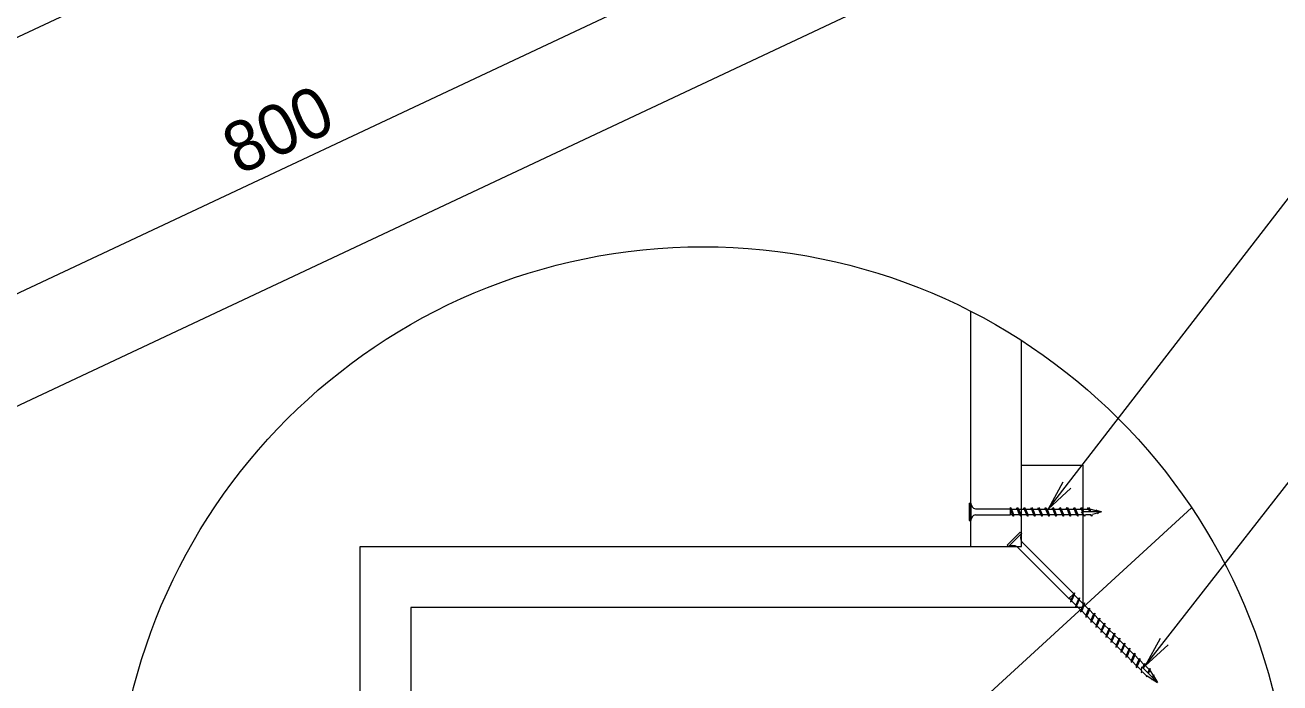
# Model space of a CAD drawing. Units: millimetres at full size, sheet at 1:20; details may follow other scales. Extents: x 200 to 8200, y 200 to 5740.
# Drawn here: x 2297 to 3530, y 1125 to 1772 of the extents above; entities that cross this region are included whole.
import ezdxf
from ezdxf.enums import TextEntityAlignment as Align

# ---------------------------------------------------------------- set-up
doc = ezdxf.new("R2010")
doc.units = ezdxf.units.MM
doc.header["$LTSCALE"] = 20
for name, color, linetype, lineweight in [('コーススレッド', 7, 'Continuous', 18), ('図形枠', 7, 'Continuous', 15), ('寸法', 7, 'Continuous', 13), ('引出線', 7, 'Continuous', 13), ('角材', 7, 'Continuous', 18), ('階段本体', 7, 'Continuous', 18)]:
    doc.layers.add(name, color=color, linetype=linetype, lineweight=lineweight)
doc.styles.add('ＭＳ Ｐゴシック', font='')
doc.styles.get('ＭＳ Ｐゴシック').set_extended_font_data('MS PGothic')

# ---------------------------------------------------------------- blocks, each defined once
blk = doc.blocks.new('open_arrow')
at = {"color": 0, "linetype": 'Continuous', "lineweight": -2}
blk.add_lwpolyline([(7.5, 1.25), (0, 0), (7.5, -1.25)], dxfattribs=at)

msp = doc.modelspace()

# ---------------------------------------------------------------- linework, layer by layer
at = {"layer": 'コーススレッド'}
for p, q in [((3224.48, 1301.56), (3224.48, 1284.76)), ((3224.48, 1301.56), (3225.88, 1301.56)), ((3225.88, 1301.56), (3225.88, 1284.76)), ((3230.48, 1296.16), (3264.48, 1296.16)), ((3264.48, 1297.36), (3264.48, 1290.16)), ((3264.48, 1297.36), (3267.98, 1288.96)), ((3264.48, 1297.36), (3265.83, 1295.66)), ((3264.48, 1296.16), (3266.66, 1290.66)), ((3265.83, 1295.66), (3271.48, 1295.66)), ((3265.83, 1295.66), (3267.92, 1290.66)), ((3270.77, 1295.66), (3271.48, 1297.36)), ((3271.48, 1297.36), (3274.98, 1288.96)), ((3271.48, 1297.36), (3274.98, 1288.96)), ((3271.48, 1297.36), (3272.83, 1295.66)), ((3271.48, 1295.66), (3273.6, 1290.66)), ((3272.83, 1295.66), (3278.48, 1295.66)), ((3272.83, 1295.66), (3274.98, 1290.66)), ((3277.77, 1295.66), (3278.48, 1297.36)), ((3278.48, 1297.36), (3281.98, 1288.96)), ((3278.48, 1297.36), (3279.83, 1295.66)), ((3278.48, 1295.66), (3280.6, 1290.66)), ((3279.83, 1295.66), (3285.48, 1295.66)), ((3279.83, 1295.66), (3281.98, 1290.66)), ((3284.77, 1295.66), (3285.48, 1297.36)), ((3285.48, 1297.36), (3288.98, 1288.96)), ((3285.48, 1297.36), (3286.83, 1295.66)), ((3285.48, 1295.66), (3287.6, 1290.66)), ((3286.83, 1295.66), (3292.48, 1295.66)), ((3286.83, 1295.66), (3288.98, 1290.66)), ((3291.77, 1295.66), (3292.48, 1297.36)), ((3292.48, 1297.36), (3295.98, 1288.96)), ((3292.48, 1297.36), (3293.83, 1295.66)), ((3292.48, 1295.66), (3294.6, 1290.66)), ((3293.83, 1295.66), (3299.48, 1295.66)), ((3293.83, 1295.66), (3295.98, 1290.66)), ((3298.77, 1295.66), (3299.48, 1297.36)), ((3299.48, 1297.36), (3302.98, 1288.96)), ((3299.48, 1297.36), (3300.83, 1295.66)), ((3299.48, 1295.66), (3301.6, 1290.66)), ((3300.83, 1295.66), (3306.48, 1295.66)), ((3300.83, 1295.66), (3302.98, 1290.66)), ((3305.77, 1295.66), (3306.48, 1297.36)), ((3306.48, 1297.36), (3309.98, 1288.96)), ((3306.48, 1297.36), (3307.83, 1295.66)), ((3306.48, 1295.66), (3308.6, 1290.66)), ((3307.83, 1295.66), (3313.48, 1295.66)), ((3307.83, 1295.66), (3309.98, 1290.66)), ((3312.77, 1295.66), (3313.48, 1297.36)), ((3313.48, 1297.36), (3316.98, 1288.96)), ((3313.48, 1297.36), (3314.83, 1295.66)), ((3313.48, 1295.66), (3315.6, 1290.66)), ((3314.83, 1295.66), (3320.48, 1295.66)), ((3314.83, 1295.66), (3316.98, 1290.66)), ((3319.77, 1295.66), (3320.48, 1297.36)), ((3320.48, 1297.36), (3323.98, 1288.96)), ((3320.48, 1297.36), (3321.83, 1295.66)), ((3320.48, 1295.66), (3322.6, 1290.66)), ((3321.83, 1295.66), (3327.48, 1295.66)), ((3321.83, 1295.66), (3323.98, 1290.66)), ((3326.77, 1295.66), (3327.48, 1297.36)), ((3327.48, 1297.36), (3330.98, 1288.96)), ((3327.48, 1297.36), (3328.83, 1295.66)), ((3327.48, 1295.66), (3329.6, 1290.66)), ((3328.83, 1295.66), (3334.48, 1295.66)), ((3328.83, 1295.66), (3330.98, 1290.66)), ((3333.77, 1295.66), (3334.48, 1297.36)), ((3334.48, 1297.36), (3336.23, 1293.16)), ((3334.48, 1297.36), (3335.83, 1295.66)), ((3334.48, 1295.66), (3335.54, 1293.16)), ((3335.83, 1295.66), (3341.48, 1295.66)), ((3335.83, 1295.66), (3336.9, 1293.16)), ((3340.77, 1295.66), (3341.48, 1297.36)), ((3341.48, 1297.36), (3343.23, 1293.16)), ((3341.48, 1297.36), (3342.83, 1295.66)), ((3341.48, 1295.66), (3342.54, 1293.16)), ((3342.83, 1295.66), (3343.9, 1293.16)), ((3349.26, 1294.24), (3342.83, 1295.66)), ((3349.47, 1295.06), (3348.64, 1294.44)), ((3349.47, 1294.96), (3350.34, 1294.03)), ((3349.47, 1294.91), (3350.23, 1293.16)), ((3224.48, 1284.76), (3225.88, 1284.76)), ((3230.48, 1290.16), (3264.48, 1290.16)), ((3264.48, 1290.16), (3265.57, 1290.66)), ((3265.57, 1290.66), (3266.66, 1290.66)), ((3267.98, 1288.96), (3266.66, 1290.66)), ((3267.92, 1290.66), (3273.6, 1290.66)), ((3267.98, 1288.96), (3268.68, 1290.66)), ((3274.98, 1288.96), (3273.6, 1290.66)), ((3274.98, 1290.66), (3280.6, 1290.66)), ((3274.98, 1288.96), (3275.68, 1290.66)), ((3281.98, 1288.96), (3280.6, 1290.66)), ((3281.98, 1290.66), (3287.6, 1290.66)), ((3281.98, 1288.96), (3282.68, 1290.66)), ((3288.98, 1288.96), (3287.6, 1290.66)), ((3288.98, 1290.66), (3294.6, 1290.66)), ((3288.98, 1288.96), (3289.68, 1290.66)), ((3295.98, 1288.96), (3294.6, 1290.66)), ((3295.98, 1290.66), (3301.6, 1290.66)), ((3295.98, 1288.96), (3296.68, 1290.66)), ((3302.98, 1288.96), (3301.6, 1290.66)), ((3302.98, 1290.66), (3308.6, 1290.66)), ((3302.98, 1288.96), (3303.68, 1290.66)), ((3309.98, 1288.96), (3308.6, 1290.66)), ((3309.98, 1290.66), (3315.6, 1290.66)), ((3309.98, 1288.96), (3310.68, 1290.66)), ((3316.98, 1288.96), (3315.6, 1290.66)), ((3316.98, 1290.66), (3322.6, 1290.66)), ((3316.98, 1288.96), (3317.68, 1290.66)), ((3323.98, 1288.96), (3322.6, 1290.66)), ((3323.98, 1290.66), (3329.6, 1290.66)), ((3323.98, 1288.96), (3324.68, 1290.66)), ((3330.98, 1288.96), (3329.6, 1290.66)), ((3330.98, 1290.66), (3336.6, 1290.66)), ((3330.98, 1288.96), (3331.68, 1290.66)), ((3336.6, 1290.66), (3334.58, 1293.16)), ((3334.58, 1293.16), (3335.54, 1293.16)), ((3354.48, 1293.16), (3335.54, 1293.16)), ((3337.98, 1288.96), (3336.6, 1290.66)), ((3337.98, 1288.96), (3338.68, 1290.66)), ((3338.68, 1290.66), (3343.6, 1290.66)), ((3344.98, 1288.96), (3343.6, 1290.66)), ((3344.98, 1288.96), (3345.68, 1290.66)), ((3350.22, 1291.89), (3345.68, 1290.66)), ((3349.26, 1294.24), (3349.69, 1293.16)), ((3351.07, 1291.09), (3350.19, 1291.92)), ((3350.29, 1293.98), (3350.64, 1293.16)), ((3354.48, 1293.16), (3350.33, 1294.05)), ((3354.48, 1293.16), (3351.06, 1292.19)), ((3351.07, 1291.19), (3351.07, 1292.12)), ((3274.46, 1273.21), (3261.73, 1260.48)), ((3275.88, 1271.8), (3263.15, 1259.07)), ((3274.46, 1273.21), (3275.88, 1271.8)), ((3261.73, 1260.48), (3263.15, 1259.07)), ((3271.35, 1258.79), (3322.26, 1207.88)), ((3276.16, 1263.6), (3327.07, 1212.68)), ((3322.26, 1207.88), (3327.07, 1212.68)), ((3327.85, 1213.46), (3323.96, 1204.62)), ((3327.07, 1212.68), (3324.23, 1206.48)), ((3327.58, 1211.61), (3324.99, 1205.72)), ((3327.85, 1213.46), (3327.07, 1212.68)), ((3327.85, 1213.46), (3327.58, 1211.61)), ((3327.58, 1211.61), (3331.77, 1207.42)), ((3332.8, 1208.51), (3328.91, 1199.67)), ((3331.32, 1207.86), (3332.8, 1208.51)), ((3332.8, 1208.51), (3332.53, 1206.66)), ((3322.26, 1207.88), (3322.82, 1207.89)), ((3322.82, 1207.89), (3324.23, 1206.48)), ((3324.23, 1206.48), (3323.96, 1204.62)), ((3323.96, 1204.62), (3325.43, 1205.27)), ((3324.99, 1205.72), (3329.18, 1201.53)), ((3329.18, 1201.53), (3328.91, 1199.67)), ((3328.91, 1199.67), (3330.38, 1200.32)), ((3331.77, 1207.42), (3329.18, 1201.53)), ((3332.53, 1206.66), (3329.94, 1200.77)), ((3329.94, 1200.77), (3334.13, 1196.58)), ((3332.53, 1206.66), (3336.72, 1202.47)), ((3337.75, 1203.56), (3333.86, 1194.72)), ((3334.13, 1196.58), (3333.86, 1194.72)), ((3336.72, 1202.47), (3334.13, 1196.58)), ((3337.48, 1201.71), (3334.89, 1195.82)), ((3336.27, 1202.91), (3337.75, 1203.56)), ((3337.75, 1203.56), (3337.48, 1201.71)), ((3337.48, 1201.71), (3341.67, 1197.52)), ((3342.7, 1198.61), (3338.81, 1189.77)), ((3341.67, 1197.52), (3339.08, 1191.63)), ((3342.43, 1196.76), (3339.84, 1190.87)), ((3341.22, 1197.96), (3342.7, 1198.61)), ((3342.7, 1198.61), (3342.43, 1196.76)), ((3342.43, 1196.76), (3346.62, 1192.57)), ((3333.86, 1194.72), (3335.33, 1195.37)), ((3334.89, 1195.82), (3339.08, 1191.63)), ((3339.08, 1191.63), (3338.81, 1189.77)), ((3338.81, 1189.77), (3340.28, 1190.42)), ((3339.84, 1190.87), (3344.03, 1186.68)), ((3347.65, 1193.66), (3343.76, 1184.82)), ((3344.03, 1186.68), (3343.76, 1184.82)), ((3343.76, 1184.82), (3345.23, 1185.47)), ((3346.62, 1192.57), (3344.03, 1186.68)), ((3347.38, 1191.81), (3344.78, 1185.92)), ((3344.78, 1185.92), (3348.98, 1181.73)), ((3346.17, 1193.02), (3347.65, 1193.66)), ((3347.65, 1193.66), (3347.38, 1191.81)), ((3347.38, 1191.81), (3351.57, 1187.62)), ((3352.6, 1188.71), (3348.71, 1179.87)), ((3351.57, 1187.62), (3348.98, 1181.73)), ((3352.33, 1186.86), (3349.73, 1180.97)), ((3351.12, 1188.07), (3352.6, 1188.71)), ((3352.6, 1188.71), (3352.33, 1186.86)), ((3352.33, 1186.86), (3356.52, 1182.67)), ((3357.55, 1183.76), (3353.66, 1174.92)), ((3356.07, 1183.12), (3357.55, 1183.76)), ((3357.55, 1183.76), (3357.28, 1181.91)), ((3348.98, 1181.73), (3348.71, 1179.87)), ((3348.71, 1179.87), (3350.18, 1180.52)), ((3349.73, 1180.97), (3353.93, 1176.78)), ((3353.93, 1176.78), (3353.66, 1174.92)), ((3353.66, 1174.92), (3355.13, 1175.57)), ((3356.52, 1182.67), (3353.93, 1176.78)), ((3357.28, 1181.91), (3354.68, 1176.02)), ((3354.68, 1176.02), (3358.88, 1171.83)), ((3357.28, 1181.91), (3361.47, 1177.72)), ((3362.5, 1178.81), (3358.61, 1169.98)), ((3358.88, 1171.83), (3358.61, 1169.98)), ((3361.47, 1177.72), (3358.88, 1171.83)), ((3362.23, 1176.96), (3359.63, 1171.07)), ((3361.02, 1178.17), (3362.5, 1178.81)), ((3362.5, 1178.81), (3362.23, 1176.96)), ((3362.23, 1176.96), (3366.42, 1172.77)), ((3367.45, 1173.86), (3363.56, 1165.03)), ((3366.42, 1172.77), (3363.83, 1166.88)), ((3367.18, 1172.01), (3364.58, 1166.12)), ((3365.97, 1173.22), (3367.45, 1173.86)), ((3367.45, 1173.86), (3367.18, 1172.01)), ((3367.18, 1172.01), (3371.37, 1167.82)), ((3358.61, 1169.98), (3360.08, 1170.62)), ((3359.63, 1171.07), (3363.83, 1166.88)), ((3363.83, 1166.88), (3363.56, 1165.03)), ((3363.56, 1165.03), (3365.03, 1165.67)), ((3364.58, 1166.12), (3368.77, 1161.93)), ((3372.4, 1168.91), (3368.51, 1160.08)), ((3368.77, 1161.93), (3368.51, 1160.08)), ((3368.51, 1160.08), (3369.98, 1160.72)), ((3371.37, 1167.82), (3368.77, 1161.93)), ((3372.13, 1167.06), (3369.53, 1161.17)), ((3369.53, 1161.17), (3373.72, 1156.98)), ((3370.92, 1168.27), (3372.4, 1168.91)), ((3372.4, 1168.91), (3372.13, 1167.06)), ((3372.13, 1167.06), (3376.32, 1162.87)), ((3377.34, 1163.96), (3373.46, 1155.13)), ((3376.32, 1162.87), (3373.72, 1156.98)), ((3377.08, 1162.11), (3374.48, 1156.22)), ((3375.87, 1163.32), (3377.34, 1163.96)), ((3377.34, 1163.96), (3377.08, 1162.11)), ((3377.08, 1162.11), (3381.27, 1157.92)), ((3382.29, 1159.01), (3378.41, 1150.18)), ((3380.82, 1158.37), (3382.29, 1159.01)), ((3382.29, 1159.01), (3382.03, 1157.16)), ((3373.72, 1156.98), (3373.46, 1155.13)), ((3373.46, 1155.13), (3374.93, 1155.77)), ((3374.48, 1156.22), (3378.67, 1152.03)), ((3378.67, 1152.03), (3378.41, 1150.18)), ((3378.41, 1150.18), (3379.88, 1150.82)), ((3381.27, 1157.92), (3378.67, 1152.03)), ((3382.03, 1157.16), (3379.43, 1151.27)), ((3379.43, 1151.27), (3383.62, 1147.08)), ((3382.03, 1157.16), (3386.22, 1152.97)), ((3387.24, 1154.07), (3383.36, 1145.23)), ((3383.62, 1147.08), (3383.36, 1145.23)), ((3386.22, 1152.97), (3383.62, 1147.08)), ((3386.98, 1152.21), (3384.38, 1146.32)), ((3385.77, 1153.42), (3387.24, 1154.07)), ((3387.24, 1154.07), (3386.98, 1152.21)), ((3386.98, 1152.21), (3391.17, 1148.02)), ((3392.19, 1149.12), (3388.3, 1140.28)), ((3391.17, 1148.02), (3388.57, 1142.13)), ((3391.93, 1147.26), (3389.33, 1141.37)), ((3390.72, 1148.47), (3392.19, 1149.12)), ((3392.19, 1149.12), (3391.93, 1147.26)), ((3391.93, 1147.26), (3396.12, 1143.07)), ((3383.36, 1145.23), (3384.83, 1145.87)), ((3384.38, 1146.32), (3388.57, 1142.13)), ((3388.57, 1142.13), (3388.3, 1140.28)), ((3388.3, 1140.28), (3389.78, 1140.92)), ((3389.33, 1141.37), (3393.52, 1137.18)), ((3393.52, 1137.18), (3393.25, 1135.33)), ((3393.25, 1135.33), (3394.73, 1135.98)), ((3393.52, 1137.18), (3394.15, 1140.8)), ((3409.52, 1125.43), (3394.15, 1140.8)), ((3394.73, 1135.98), (3398.04, 1132.66)), ((3396.12, 1143.07), (3394.82, 1140.13)), ((3397.14, 1144.17), (3395.2, 1139.75)), ((3396.87, 1142.31), (3395.58, 1139.37)), ((3395.67, 1143.52), (3397.14, 1144.17)), ((3397.14, 1144.17), (3396.87, 1142.31)), ((3396.87, 1142.31), (3401.07, 1138.12)), ((3401.07, 1138.12), (3399.77, 1135.18)), ((3402.09, 1139.22), (3400.07, 1134.88)), ((3401.82, 1137.36), (3400.53, 1134.42)), ((3400.62, 1138.57), (3402.09, 1139.22)), ((3402.09, 1139.22), (3401.82, 1137.36)), ((3401.82, 1137.36), (3402.28, 1136.91)), ((3402.28, 1136.91), (3405.14, 1132.37)), ((3398.04, 1132.66), (3398.53, 1132.36)), ((3398.53, 1132.36), (3398.37, 1131.25)), ((3398.37, 1131.25), (3399.54, 1131.72)), ((3399.38, 1131.82), (3403.7, 1129.09)), ((3403.7, 1128.45), (3403.7, 1129.09)), ((3403.7, 1128.45), (3404.36, 1128.68)), ((3404.16, 1128.81), (3409.52, 1125.43)), ((3405.14, 1132.37), (3404.36, 1130.59)), ((3405.65, 1132.87), (3404.56, 1130.39)), ((3405.49, 1131.81), (3404.77, 1130.18)), ((3405, 1132.59), (3405.65, 1132.87)), ((3405.65, 1132.87), (3405.49, 1131.81)), ((3405.49, 1131.81), (3409.52, 1125.43))]:
    msp.add_line(p, q, dxfattribs=at)
for centre, radius, start, end in [((3231.91, 1302.04), 6.05, 184.54958, 256.30258), ((3231.76, 1284.4), 5.9, 102.61279, 176.53506), ((3282.45, 1267.92), 7.63, 149.45494, 214.49492), ((3267.02, 1252.34), 7.77, 56.13472, 119.91541)]:
    msp.add_arc(centre, radius, start, end, dxfattribs=at)
at = {"layer": '図形枠'}
msp.add_circle((2962.75, 976.22), 577.55, dxfattribs=at)
at = {"layer": '寸法', "lineweight": 18}
for p, q in [((1336.85, 949.42), (3146.64, 1800.71)), ((2199.04, 1465.49), (2922.64, 1805.85))]:
    msp.add_line(p, q, dxfattribs=at)
at = {"layer": '引出線'}
for points in [[(3302.07, 1295.66), (3605.74, 1689.33), (4517.86, 1689.33)], [(3397.4, 1141.79), (3597.42, 1397.98), (4509.54, 1397.98)]]:
    msp.add_lwpolyline(points, dxfattribs=at)
at = {"layer": '角材'}
for p, q in [((1197.06, 1246.14), (4022.53, 2574.94)), ((2601.33, 525.74), (3442.9, 1297.18))]:
    msp.add_line(p, q, dxfattribs=at)
at = {"layer": '階段本体'}
for p, q in [((3225.88, 1259.07), (3225.88, 1490.35)), ((3275.88, 1259.07), (3275.88, 1461.52)), ((3275.88, 1259.07), (3275.88, 1339.07)), ((3275.88, 1339.07), (3335.88, 1339.07)), ((3335.88, 1339.07), (3335.88, 1199.07)), ((2625.88, 1259.07), (3225.88, 1259.07)), ((2625.88, 709.07), (2625.88, 1259.07)), ((3225.88, 1259.07), (3275.88, 1259.07)), ((3335.88, 1199.07), (2675.88, 1199.07)), ((2675.88, 1199.07), (2675.88, 709.07))]:
    msp.add_line(p, q, dxfattribs=at)

# ---------------------------------------------------------------- block references
at = {"layer": '引出線', "xscale": 4, "yscale": 4}
for p, rotation in [((3302.07, 1295.66), 52.4), ((3397.4, 1141.79), 52)]:
    msp.add_blockref('open_arrow', p, dxfattribs=dict(at, rotation=rotation))

# ---------------------------------------------------------------- texts
at = {"layer": '寸法', "style": 'ＭＳ Ｐゴシック'}
msp.add_text('800', height=49.49, rotation=25.191, dxfattribs=at).set_placement((2545.09, 1669.15), align=Align.MIDDLE_CENTER)

doc.saveas('drawing.dxf')
